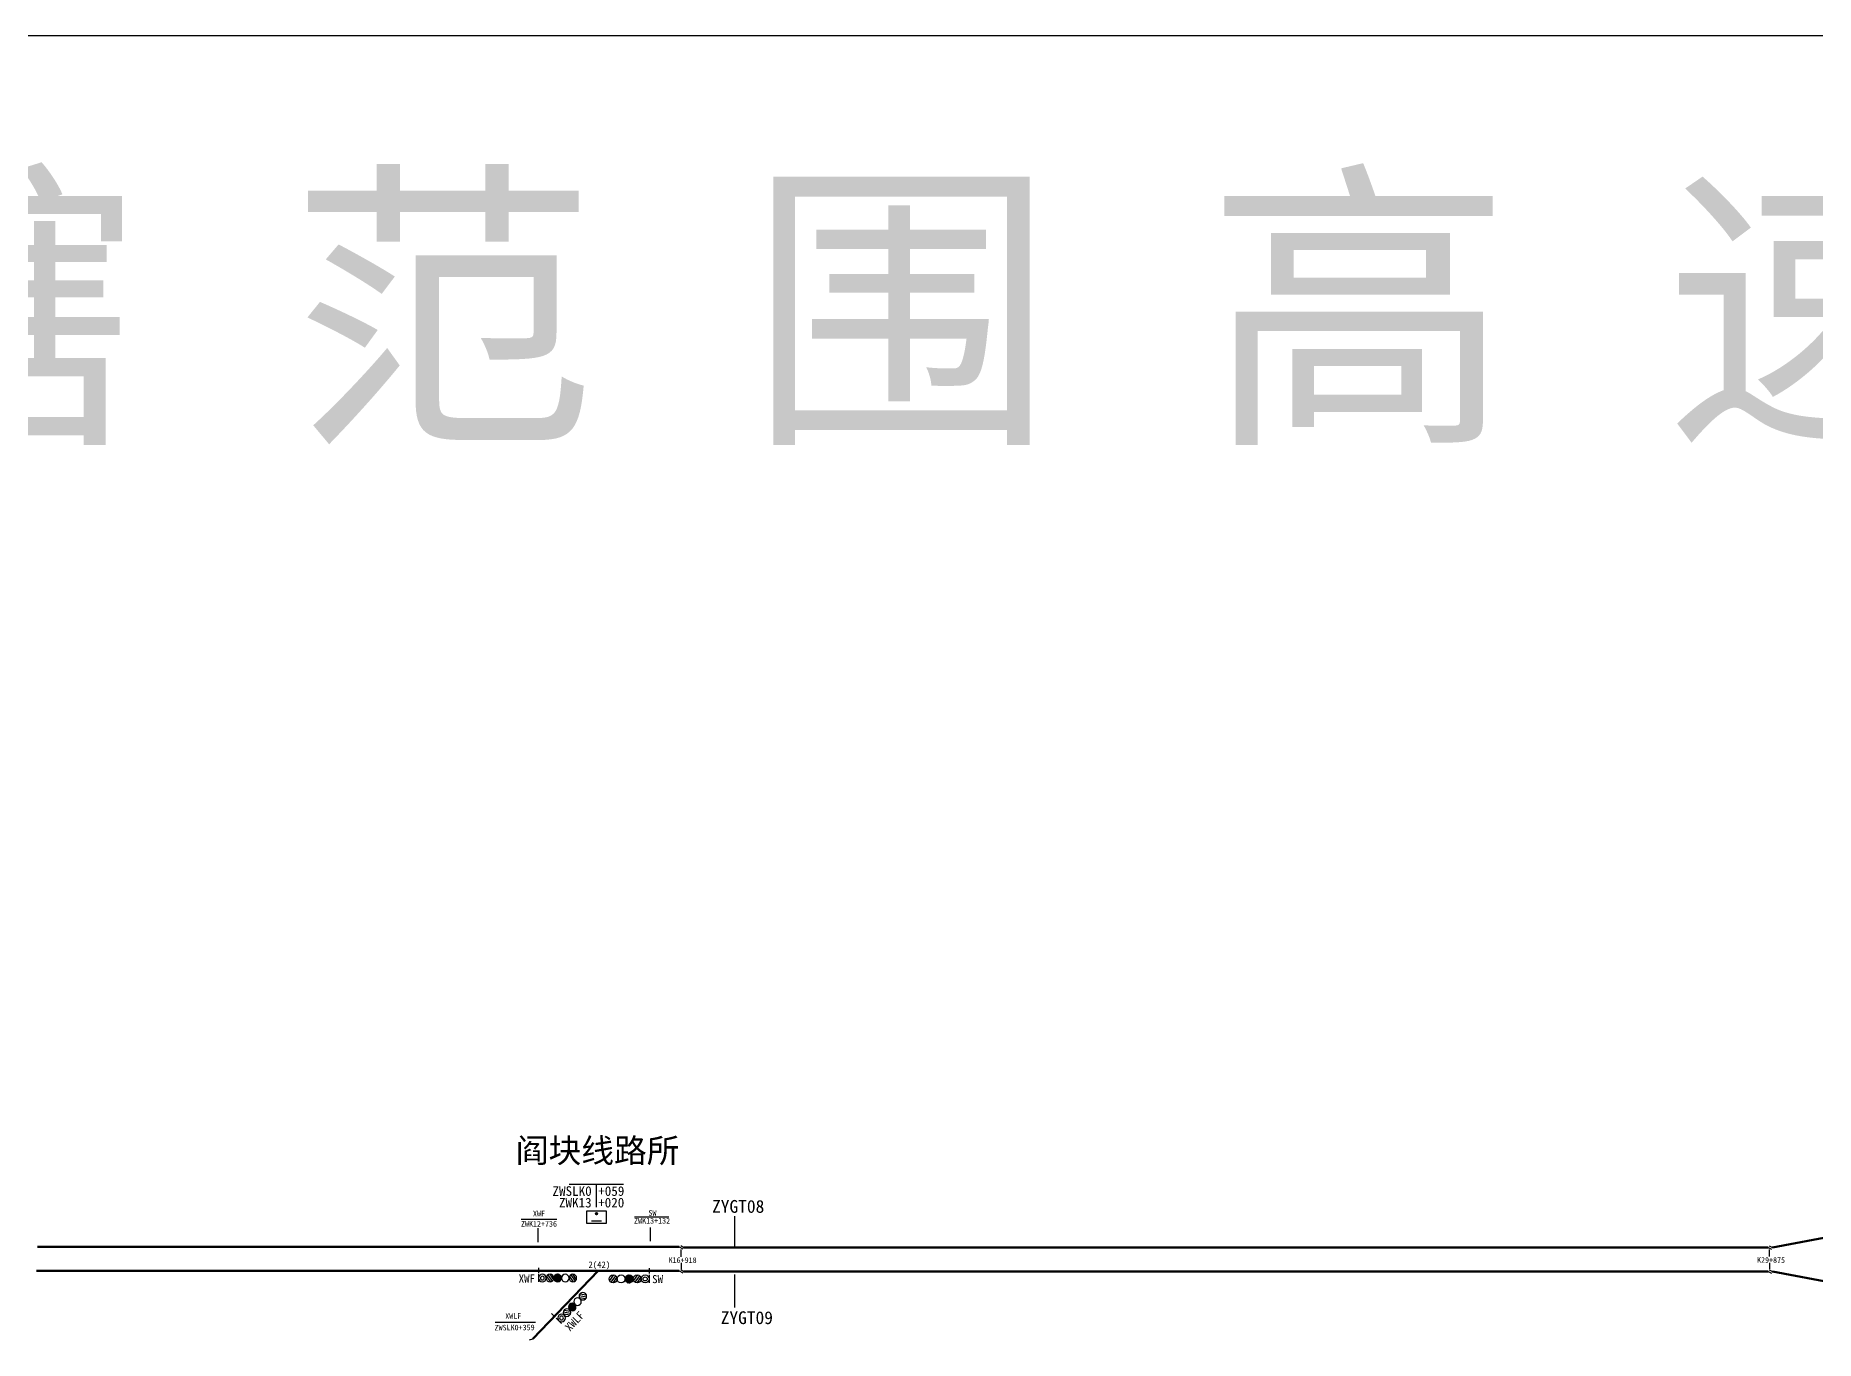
# Model space of a CAD drawing. Header units: millimetres. Extents: x -17381 to -15684, y 1883 to 2345.
# Drawn here: x -16673.7 to -16451.3, y 2181.9 to 2345 of the extents above; entities that cross this region are included whole.
import ezdxf
from ezdxf.enums import TextEntityAlignment as Align

# ---------------------------------------------------------------- set-up
doc = ezdxf.new("R2010")
doc.units = ezdxf.units.MM
for name, color, linetype in [('1', 1, 'Continuous'), ('供电臂', 7, 'Continuous'), ('站台', 7, 'Continuous')]:
    doc.layers.add(name, color=color, linetype=linetype)
doc.styles.get("Standard").update_dxf_attribs({"font": ''})
doc.styles.add('宋体', font='')
doc.styles.get('Standard').set_extended_font_data('SimSun')
doc.styles.get('宋体').set_extended_font_data('SimSun')

# ---------------------------------------------------------------- blocks, each defined once
blk = doc.blocks.new('*X198')
at = {"color": 0}
for p, q in [((-0.5, -3.75), (0.25, -3.32)), ((-0.49, -3.63), (0.14, -3.27)), ((-0.49, -3.86), (0.34, -3.38)), ((-0.45, -3.96), (0.41, -3.46)), ((-0.42, -3.47), (-0.03, -3.25)), ((-0.4, -4.04), (0.46, -3.55)), ((-0.34, -4.12), (0.49, -3.64)), ((-0.25, -4.18), (0.5, -3.75)), ((-0.13, -4.23), (0.48, -3.88)), ((0.04, -4.25), (0.41, -4.04))]:
    blk.add_line(p, q, dxfattribs=at)
blk = doc.blocks.new('UD')
at = {"layer": '1', "color": 2}
for p, q in [((0.1149, 1.4857), (-1.3549, -0.6305)), ((0.8607, 1.2175), (-0.8771, -1.2175)), ((1.3386, 0.6378), (-0.1312, -1.4784))]:
    blk.add_line(p, q, dxfattribs=at)
blk.add_circle((0, 0), 1.5, dxfattribs=at)
blk = doc.blocks.new('LD')
at = {"layer": '1', "color": 3}
blk.add_circle((0, 0), 1.5, dxfattribs=at)
blk = doc.blocks.new('BD')
at = {"layer": '1', "color": 7}
for radius in [1.5, 0.75]:
    blk.add_circle((0, 0), radius, dxfattribs=at)
blk = doc.blocks.new('*X199')
at = {"color": 0}
for p, q in [((-1.5, 0.06), (0.7, 1.33)), ((-1.5, -0.06), (0.8, 1.27)), ((-1.49, 0.18), (0.59, 1.38)), ((-1.49, -0.17), (0.89, 1.21)), ((-1.47, 0.31), (0.47, 1.43)), ((-1.47, -0.27), (0.97, 1.14)), ((-1.45, -0.38), (1.05, 1.07)), ((-1.43, 0.44), (0.33, 1.46)), ((-1.42, -0.48), (1.12, 0.99)), ((-1.39, -0.57), (1.19, 0.92)), ((-1.38, 0.59), (0.18, 1.49)), ((-1.35, -0.66), (1.25, 0.83)), ((-1.3, 0.75), (0, 1.5)), ((-1.3, -0.75), (1.3, 0.75)), ((-1.25, -0.83), (1.35, 0.66)), ((-1.19, -0.92), (1.39, 0.57)), ((-1.17, 0.94), (-0.23, 1.48)), ((-1.12, -0.99), (1.42, 0.48)), ((-1.05, -1.07), (1.45, 0.38)), ((-0.97, -1.14), (1.47, 0.27)), ((-0.89, -1.21), (1.49, 0.17)), ((-0.8, -1.27), (1.5, 0.06)), ((-0.7, -1.33), (1.5, -0.06)), ((-0.59, -1.38), (1.49, -0.18)), ((-0.47, -1.43), (1.47, -0.31)), ((-0.33, -1.46), (1.43, -0.44)), ((-0.18, -1.49), (1.38, -0.59)), ((0, -1.5), (1.3, -0.75)), ((0.23, -1.48), (1.17, -0.94))]:
    blk.add_line(p, q, dxfattribs=at)
blk = doc.blocks.new('A$C320F7F81')
at = {"layer": '1', "color": 7}
for p, q in [((0, 3.33), (0, 7.33)), ((0, 0), (0, 2.67))]:
    blk.add_line(p, q, dxfattribs=at)
at = {"layer": '1', "color": 1}
blk.add_circle((10, 5.33), 2, dxfattribs=at)
at = {"layer": '1', "xscale": 1.332999999999629, "yscale": 1.332999999999629, "zscale": 1.332999999999629, "rotation": 180}
for name, p in [('BD', (2, 5.33)), ('*X199', (10, 5.33))]:
    blk.add_blockref(name, p, dxfattribs=at)
at = {"layer": '1', "color": 7, "xscale": 1.332999999999629, "yscale": 1.332999999999629, "zscale": 1.332999999999629, "rotation": 180}
for name, p in [('UD', (6, 5.33)), ('LD', (14, 5.33)), ('UD', (18, 5.33))]:
    blk.add_blockref(name, p, dxfattribs=at)

msp = doc.modelspace()

# ---------------------------------------------------------------- linework, layer by layer
at = {"color": 0}
for p, q in [((-16607.03, 2201.48), (-16600.22, 2201.48)), ((-16603.66, 2201.48), (-16603.66, 2198.6)), ((-16613.02, 2197.09), (-16608.55, 2197.09)), ((-16594.55, 2197.35), (-16598.85, 2197.35)), ((-16597.02, 2190.96), (-16597.02, 2190.29))]:
    msp.add_line(p, q, dxfattribs=at)
at = {"color": 0, "lineweight": -3}
for p, q in [((-16610.89, 2194.23), (-16610.89, 2195.96)), ((-16596.87, 2194.34), (-16596.87, 2196.07)), ((-16593.01, 2192.4), (-16593.01, 2193.31)), ((-16456.99, 2192.41), (-16456.99, 2193.32)), ((-16593.01, 2191.63), (-16593.01, 2190.83)), ((-16456.99, 2191.64), (-16456.99, 2190.85)), ((-16616.28, 2184.23), (-16611.24, 2184.23))]:
    msp.add_line(p, q, dxfattribs=at)
at = {"color": 124, "lineweight": -3}
msp.add_line((-16586.34, 2197.48), (-16586.34, 2193.58), dxfattribs=at)
at = {"color": 7, "linetype": 'Continuous'}
for p, q in [((-16593.26, 2193.63), (-16592.81, 2193.39)), ((-16593.08, 2193.79), (-16592.68, 2193.57)), ((-16457.17, 2193.55), (-16456.76, 2193.33)), ((-16457.04, 2193.77), (-16456.62, 2193.55)), ((-16593.26, 2190.63), (-16592.81, 2190.39)), ((-16593.08, 2190.79), (-16592.68, 2190.57)), ((-16457.17, 2190.55), (-16456.76, 2190.33)), ((-16457.04, 2190.77), (-16456.62, 2190.55)), ((-16611.99, 2182), (-16611.55, 2182.14))]:
    msp.add_line(p, q, dxfattribs=at)
at = {"color": 124, "lineweight": 100}
msp.add_line((-16457.17, 2193.55), (-16592.68, 2193.57), dxfattribs=at)
at = {"color": 5, "lineweight": 100}
msp.add_line((-16456.62, 2193.55), (-16448.68, 2195.05), dxfattribs=at)
at = {"color": 5, "lineweight": 70}
for p in [(-16603.41, 2190.63), (-16611.55, 2182.14)]:
    msp.add_line(p, (-16610.56, 2183.16), dxfattribs=at)
at = {"color": 205, "lineweight": 100}
msp.add_line((-16457.17, 2190.55), (-16592.68, 2190.55), dxfattribs=at)
at = {"color": 205, "lineweight": -3}
msp.add_line((-16586.34, 2190.19), (-16586.34, 2186.04), dxfattribs=at)
at = {"color": 1, "lineweight": 100}
msp.add_line((-16456.62, 2190.55), (-16448.68, 2189.05), dxfattribs=at)
at = {"color": 0}
msp.add_lwpolyline([(-17380.59, 2345.03), (-15683.64, 2345.03), (-15683.64, 1883.17), (-17380.59, 1883.17)], close=True, dxfattribs=at)
at = {"layer": '1', "color": 0}
for p, q in [((-16602.36, 2198.09), (-16604.86, 2198.09)), ((-16604.86, 2198.09), (-16604.86, 2196.59)), ((-16602.36, 2196.59), (-16602.36, 2198.09)), ((-16604.86, 2196.59), (-16602.36, 2196.59)), ((-16602.99, 2196.85), (-16604.21, 2196.85))]:
    msp.add_line(p, q, dxfattribs=at)
msp.add_circle((-16603.61, 2197.78), 0.125, dxfattribs=at)
at = {"layer": '站台', "color": 1, "lineweight": 100}
msp.add_line((-16673.48, 2193.64), (-16593.26, 2193.63), dxfattribs=at)
at = {"layer": '站台', "color": 5, "lineweight": 100}
msp.add_line((-16673.59, 2190.63), (-16593.26, 2190.63), dxfattribs=at)

# ---------------------------------------------------------------- block references
at = {"color": 0, "ltscale": 0.5}
for p, xscale, yscale, zscale, rotation in [((-16610.84, 2191), -0.2379826771112903, 0.2379826771108355, 0.2379826771108854, 180), ((-16597.02, 2190.96), 0.25, 0.25, 0.25, 180), ((-16609.21, 2185.29), -0.2379826771119819, 0.2379826771112728, 0.2379826771108854, 225.6911548387414)]:
    msp.add_blockref('A$C320F7F81', p, dxfattribs=dict(at, xscale=xscale, yscale=yscale, zscale=zscale, rotation=rotation))
at = {"layer": '1', "color": 0, "xscale": 0.25, "yscale": 0.25, "zscale": 0.25, "rotation": 180}
msp.add_blockref('*X198', (-16603.61, 2196.84), dxfattribs=at)

# ---------------------------------------------------------------- texts
at = {"color": 0, "style": '宋体'}
for s, height, p in [('郑 州 站 管 辖 范 围 高 速 铁 路 示 意 图', 28, (-16536.91, 2296.89)), ('阎块线路所', 3, (-16603.46, 2204.17)), ('ZWSLK0 +059', 1.2, (-16604.61, 2200.01)), ('ZWK13 +020', 1.2, (-16604.21, 2198.56))]:
    msp.add_text(s, height=height, dxfattribs=at).set_placement(p, align=Align.CENTER)
for s, height, p in [('XWF', 0.7, (-16611.54, 2197.44)), ('SW', 0.7, (-16597.11, 2197.52)), ('ZWK12+736', 0.7, (-16613.04, 2196.16)), ('ZWK13+132', 0.7, (-16598.9, 2196.55)), ('2(42)', 0.8, (-16604.61, 2191.01)), ('XWF', 1, (-16613.33, 2189.18)), ('SW', 1, (-16596.65, 2189.1))]:
    msp.add_text(s, height=height, dxfattribs=at).set_placement(p)
for s, height, rotation, p in [('XWLF', 0.7, 0.4736, (-16615, 2184.64)), ('XWLF', 1, 46.6237, (-16606.92, 2183.01)), ('ZWSLK0+359', 0.7, 0.4736, (-16616.33, 2183.18))]:
    msp.add_text(s, height=height, rotation=rotation, dxfattribs=at).set_placement(p)
at = {"color": 124, "lineweight": -3, "insert": (-16589.16, 2199.49), "char_height": 1.6, "width": 6.9347, "attachment_point": 1}
msp.add_mtext('ZYGT08', dxfattribs=at)
at = {"color": 205, "lineweight": -3, "insert": (-16588.08, 2185.58), "char_height": 1.6, "width": 6.9347, "attachment_point": 1}
msp.add_mtext('ZYGT09', dxfattribs=at)
at = {"layer": '供电臂', "color": 7, "lineweight": -3, "style": '宋体'}
for s, p in [('K16+918', (-16594.59, 2191.64)), ('K29+875', (-16458.57, 2191.65))]:
    msp.add_text(s, height=0.7, rotation=359.623, dxfattribs=at).set_placement(p)

doc.saveas('drawing.dxf')
